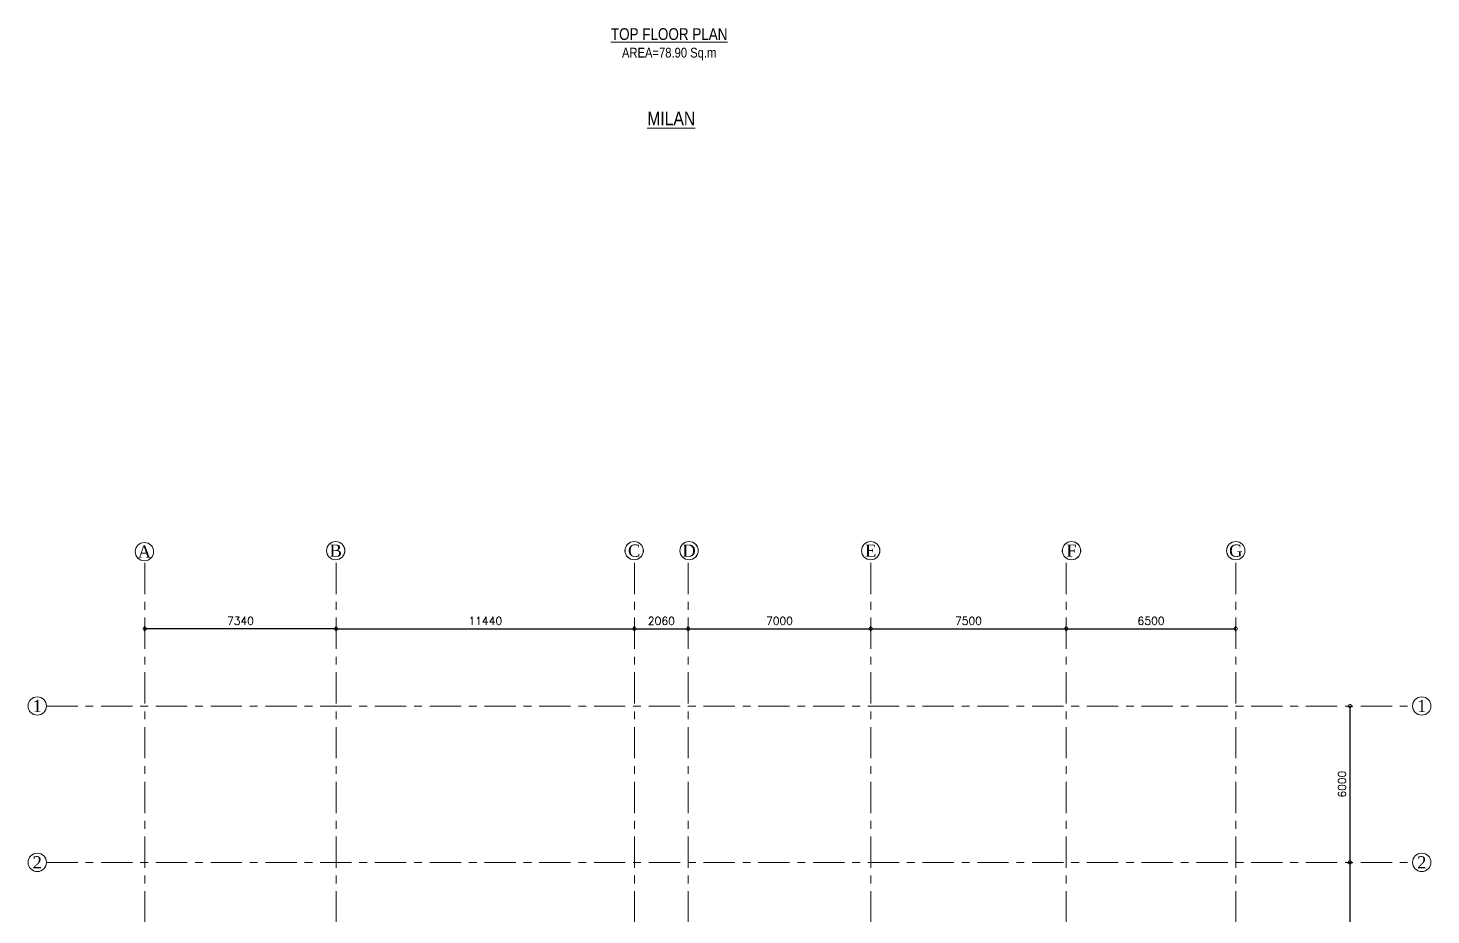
# Model space of a CAD drawing. Header units: millimetres. Extents: x 24487468 to 24959437, y -333213 to 842934.
# Drawn here: x 24707970 to 24761766, y 556671 to 590708 of the extents above; entities that cross this region are included whole.
import ezdxf
from ezdxf.enums import TextEntityAlignment as Align

# ---------------------------------------------------------------- set-up
doc = ezdxf.new("R2010")
doc.units = ezdxf.units.MM
doc.header["$MEASUREMENT"] = 0
doc.header["$PDMODE"] = 3
for name, pattern in [('ACAD_ISO10W100', [18.5, 12, -3, 0.5, -3]), ('BORDERX2', [3.5, 1, -0.5, 1, -0.5, 0, -0.5]), ('Centreline', [21, 12, -3, 3, -3])]:
    doc.linetypes.add(name, pattern=pattern)
doc.layers.get('0').update_dxf_attribs({"lineweight": 5})
doc.layers.add('A-BTEXT', color=57, linetype='Continuous')
for name, color, linetype, lineweight in [('CENLINE', 220, 'ACAD_ISO10W100', 5), ('DIM', 183, 'Continuous', 5), ('GRID', 205, 'BORDERX2', 5), ('p1 plan grid lck', 6, 'Continuous', 5), ('text', 7, 'Continuous', 15)]:
    doc.layers.add(name, color=color, linetype=linetype, lineweight=lineweight)
doc.styles.add('arial', font='times.ttf')
doc.styles.add('ROMANS', font='romans__.ttf')
doc.dimstyles.new('DIM100', dxfattribs={"dimtxt": 300, "dimasz": 250, "dimexe": 100, "dimexo": 100, "dimgap": 150, "dimtad": 1, "dimdec": 0, "dimrnd": 5, "dimzin": 0, "dimdsep": 46, "dimtxsty": 'ROMANS', "dimblk": 'DOTSMALL', "dimcen": 0.09, "dimclrd": 256, "dimclre": 256, "dimclrt": 7, "dimadec": 0, "dimazin": 0, "dimtfac": 1, "dimtdec": 0, "dimtix": 1, "dimtofl": 0, "dimtmove": 1, "dimatfit": 3, "dimfxl": 100, "dimfxlon": 1, "dimtolj": 1, "dimtzin": 0, "dimarcsym": 0})

# ---------------------------------------------------------------- blocks, each defined once
blk = doc.blocks.new('grid letter-flat-4-flat-1')
at = {"layer": 'GRID', "linetype": 'Continuous'}
blk.add_circle((0, 374.75), 281.25, dxfattribs=at)
blk = doc.blocks.new('_DotSmall')
at = {"color": 0, "linetype": 'ByBlock', "const_width": 0.5}
blk.add_lwpolyline([(-0.0625, 0, 1), (0.0625, 0, 1)], format="xyb", close=True, dxfattribs=at)
blk = doc.blocks.new('*D148')
at = {"layer": 'Defpoints', "color": 0, "ltscale": 100, "transparency": 16777216}
for p in [(24731224, 567656), (24719784, 565039), (24731224, 565039)]:
    blk.add_point(p, dxfattribs=at)
at = {"layer": 'DIM', "lineweight": -2, "ltscale": 100, "transparency": 16777216}
for p, q in [((24719784, 567556), (24719784, 567756)), ((24719784, 567656), (24731224, 567656)), ((24731224, 567556), (24731224, 567756))]:
    blk.add_line(p, q, dxfattribs=at)
at = {"layer": 'DIM', "lineweight": -2, "ltscale": 100, "transparency": 16777216, "xscale": 250, "yscale": 250, "zscale": 250, "rotation": 180}
blk.add_blockref('_DotSmall', (24719784, 567656), dxfattribs=at)
at = {"layer": 'DIM', "lineweight": -2, "ltscale": 100, "transparency": 16777216, "xscale": 250, "yscale": 250, "zscale": 250}
blk.add_blockref('_DotSmall', (24731224, 567656), dxfattribs=at)
at = {"layer": 'DIM', "color": 7, "ltscale": 100, "transparency": 16777216, "insert": (24725504, 567957), "char_height": 300, "attachment_point": 5, "style": 'ROMANS'}
blk.add_mtext('\\A1;11440', dxfattribs=at)
blk = doc.blocks.new('*D149')
at = {"layer": 'Defpoints', "color": 0, "ltscale": 100, "transparency": 16777216}
for p in [(24733284, 567656), (24731224, 565039), (24733284, 565039)]:
    blk.add_point(p, dxfattribs=at)
at = {"layer": 'DIM', "lineweight": -2, "ltscale": 100, "transparency": 16777216}
for p, q in [((24731224, 567556), (24731224, 567756)), ((24731224, 567656), (24733284, 567656)), ((24733284, 567556), (24733284, 567756))]:
    blk.add_line(p, q, dxfattribs=at)
at = {"layer": 'DIM', "lineweight": -2, "ltscale": 100, "transparency": 16777216, "xscale": 250, "yscale": 250, "zscale": 250, "rotation": 180}
blk.add_blockref('_DotSmall', (24731224, 567656), dxfattribs=at)
at = {"layer": 'DIM', "lineweight": -2, "ltscale": 100, "transparency": 16777216, "xscale": 250, "yscale": 250, "zscale": 250}
blk.add_blockref('_DotSmall', (24733284, 567656), dxfattribs=at)
at = {"layer": 'DIM', "color": 7, "ltscale": 100, "transparency": 16777216, "insert": (24732254, 567957), "char_height": 300, "attachment_point": 5, "style": 'ROMANS'}
blk.add_mtext('\\A1;2060', dxfattribs=at)
blk = doc.blocks.new('*D150')
at = {"layer": 'Defpoints', "color": 0, "ltscale": 100, "transparency": 16777216}
for p in [(24740284, 567656), (24733284, 565039), (24740284, 565039)]:
    blk.add_point(p, dxfattribs=at)
at = {"layer": 'DIM', "lineweight": -2, "ltscale": 100, "transparency": 16777216}
for p, q in [((24733284, 567556), (24733284, 567756)), ((24733284, 567656), (24740284, 567656)), ((24740284, 567556), (24740284, 567756))]:
    blk.add_line(p, q, dxfattribs=at)
at = {"layer": 'DIM', "lineweight": -2, "ltscale": 100, "transparency": 16777216, "xscale": 250, "yscale": 250, "zscale": 250, "rotation": 180}
blk.add_blockref('_DotSmall', (24733284, 567656), dxfattribs=at)
at = {"layer": 'DIM', "lineweight": -2, "ltscale": 100, "transparency": 16777216, "xscale": 250, "yscale": 250, "zscale": 250}
blk.add_blockref('_DotSmall', (24740284, 567656), dxfattribs=at)
at = {"layer": 'DIM', "color": 7, "ltscale": 100, "transparency": 16777216, "insert": (24736784, 567957), "char_height": 300, "attachment_point": 5, "style": 'ROMANS'}
blk.add_mtext('\\A1;7000', dxfattribs=at)
blk = doc.blocks.new('*D151')
at = {"layer": 'Defpoints', "color": 0, "ltscale": 100, "transparency": 16777216}
for p in [(24747782, 567656), (24740284, 565039), (24747782, 564689)]:
    blk.add_point(p, dxfattribs=at)
at = {"layer": 'DIM', "lineweight": -2, "ltscale": 100, "transparency": 16777216}
for p, q in [((24740284, 567556), (24740284, 567756)), ((24740284, 567656), (24747782, 567656)), ((24747782, 567556), (24747782, 567756))]:
    blk.add_line(p, q, dxfattribs=at)
at = {"layer": 'DIM', "lineweight": -2, "ltscale": 100, "transparency": 16777216, "xscale": 250, "yscale": 250, "zscale": 250, "rotation": 180}
blk.add_blockref('_DotSmall', (24740284, 567656), dxfattribs=at)
at = {"layer": 'DIM', "lineweight": -2, "ltscale": 100, "transparency": 16777216, "xscale": 250, "yscale": 250, "zscale": 250}
blk.add_blockref('_DotSmall', (24747782, 567656), dxfattribs=at)
at = {"layer": 'DIM', "color": 7, "ltscale": 100, "transparency": 16777216, "insert": (24744033, 567957), "char_height": 300, "attachment_point": 5, "style": 'ROMANS'}
blk.add_mtext('\\A1;7500', dxfattribs=at)
blk = doc.blocks.new('*D152')
at = {"layer": 'Defpoints', "color": 0, "ltscale": 100, "transparency": 16777216}
for p in [(24754282, 567656), (24747782, 564689), (24754282, 564689)]:
    blk.add_point(p, dxfattribs=at)
at = {"layer": 'DIM', "lineweight": -2, "ltscale": 100, "transparency": 16777216}
for p, q in [((24747782, 567556), (24747782, 567756)), ((24747782, 567656), (24754282, 567656)), ((24754282, 567556), (24754282, 567756))]:
    blk.add_line(p, q, dxfattribs=at)
at = {"layer": 'DIM', "lineweight": -2, "ltscale": 100, "transparency": 16777216, "xscale": 250, "yscale": 250, "zscale": 250, "rotation": 180}
blk.add_blockref('_DotSmall', (24747782, 567656), dxfattribs=at)
at = {"layer": 'DIM', "lineweight": -2, "ltscale": 100, "transparency": 16777216, "xscale": 250, "yscale": 250, "zscale": 250}
blk.add_blockref('_DotSmall', (24754282, 567656), dxfattribs=at)
at = {"layer": 'DIM', "color": 7, "ltscale": 100, "transparency": 16777216, "insert": (24751032, 567957), "char_height": 300, "attachment_point": 5, "style": 'ROMANS'}
blk.add_mtext('\\A1;6500', dxfattribs=at)
blk = doc.blocks.new('*D153')
at = {"layer": 'Defpoints', "color": 0, "ltscale": 100, "transparency": 16777216}
for p in [(24757682, 564689), (24757682, 558689), (24758659, 558689)]:
    blk.add_point(p, dxfattribs=at)
at = {"layer": 'DIM', "lineweight": -2, "ltscale": 100, "transparency": 16777216}
for p, q in [((24758559, 564689), (24758759, 564689)), ((24758659, 564689), (24758659, 558689)), ((24758559, 558689), (24758759, 558689))]:
    blk.add_line(p, q, dxfattribs=at)
at = {"layer": 'DIM', "lineweight": -2, "ltscale": 100, "transparency": 16777216, "xscale": 250, "yscale": 250, "zscale": 250}
for p, rotation in [((24758659, 564689), 90), ((24758659, 558689), 270)]:
    blk.add_blockref('_DotSmall', p, dxfattribs=dict(at, rotation=rotation))
at = {"layer": 'DIM', "color": 7, "ltscale": 100, "transparency": 16777216, "insert": (24758358, 561689), "char_height": 300, "attachment_point": 5, "rotation": 90, "style": 'ROMANS'}
blk.add_mtext('\\A1;6000', dxfattribs=at)
blk = doc.blocks.new('*D154')
at = {"layer": 'Defpoints', "color": 0, "ltscale": 100, "transparency": 16777216}
for p in [(24757682, 558689), (24754633, 552689), (24758659, 552689)]:
    blk.add_point(p, dxfattribs=at)
at = {"layer": 'DIM', "lineweight": -2, "ltscale": 100, "transparency": 16777216}
for p, q in [((24758559, 558689), (24758759, 558689)), ((24758659, 558689), (24758659, 552689)), ((24758559, 552689), (24758759, 552689))]:
    blk.add_line(p, q, dxfattribs=at)
at = {"layer": 'DIM', "lineweight": -2, "ltscale": 100, "transparency": 16777216, "xscale": 250, "yscale": 250, "zscale": 250}
for p, rotation in [((24758659, 558689), 90), ((24758659, 552689), 270)]:
    blk.add_blockref('_DotSmall', p, dxfattribs=dict(at, rotation=rotation))
at = {"layer": 'DIM', "color": 7, "ltscale": 100, "transparency": 16777216, "insert": (24758358, 555689), "char_height": 300, "attachment_point": 5, "rotation": 90, "style": 'ROMANS'}
blk.add_mtext('\\A1;6000', dxfattribs=at)
blk = doc.blocks.new('*D183')
at = {"layer": 'Defpoints', "color": 0, "ltscale": 100, "transparency": 16777216}
for p in [(24712444, 567656), (24712444, 564689), (24719784, 564689)]:
    blk.add_point(p, dxfattribs=at)
at = {"layer": 'DIM', "lineweight": -2, "ltscale": 100, "transparency": 16777216}
for p, q in [((24712444, 567556), (24712444, 567756)), ((24719784, 567656), (24712444, 567656)), ((24719784, 567556), (24719784, 567756))]:
    blk.add_line(p, q, dxfattribs=at)
at = {"layer": 'DIM', "lineweight": -2, "ltscale": 100, "transparency": 16777216, "xscale": 250, "yscale": 250, "zscale": 250, "rotation": 180}
blk.add_blockref('_DotSmall', (24712444, 567656), dxfattribs=at)
at = {"layer": 'DIM', "lineweight": -2, "ltscale": 100, "transparency": 16777216, "xscale": 250, "yscale": 250, "zscale": 250}
blk.add_blockref('_DotSmall', (24719784, 567656), dxfattribs=at)
at = {"layer": 'DIM', "color": 7, "ltscale": 100, "transparency": 16777216, "insert": (24716114, 567957), "char_height": 300, "attachment_point": 5, "style": 'ROMANS'}
blk.add_mtext('\\A1;7340', dxfattribs=at)

msp = doc.modelspace()

# ---------------------------------------------------------------- linework, layer by layer
at = {"layer": 'p1 plan grid lck', "linetype": 'Centreline', "ltscale": 100}
for p, q in [((24712443.7, 570182.4), (24712443.7, 523335.4)), ((24719783.6, 570182.4), (24719783.6, 523335.4)), ((24731223.8, 570182.4), (24731223.8, 523335.4)), ((24733282.6, 570182.4), (24733282.6, 523335.4)), ((24740282.6, 570182.4), (24740282.6, 523335.4)), ((24747781.9, 570182.4), (24747781.9, 523335.4)), ((24754281.9, 570182.4), (24754281.9, 523335.4)), ((24708672.7, 564689.5), (24761062.5, 564689.5)), ((24708672.7, 558689.5), (24761062.5, 558689.5))]:
    msp.add_line(p, q, dxfattribs=at)

# ---------------------------------------------------------------- block references
at = {"layer": 'CENLINE'}
ref = msp.add_blockref('grid letter-flat-4-flat-1', (24712432.2, 570144.4), dxfattribs=dict(at, xscale=1.25, yscale=1.25, zscale=25.4))
ref.add_attrib('GRID_LETTER', 'A', dxfattribs={"layer": 'A-BTEXT', "linetype": 'Continuous', "height": 468.7, "style": 'arial'}).set_placement((24712432.2, 570613.1), align=Align.MIDDLE_CENTER)
ref = msp.add_blockref('grid letter-flat-4-flat-1', (24719765.6, 570182.7), dxfattribs=dict(at, xscale=1.25, yscale=1.25, zscale=25.4))
ref.add_attrib('GRID_LETTER', 'B', dxfattribs={"layer": 'A-BTEXT', "linetype": 'Continuous', "height": 468.7, "style": 'arial'}).set_placement((24719765.6, 570651.5), align=Align.MIDDLE_CENTER)
ref = msp.add_blockref('grid letter-flat-4-flat-1', (24719767.1, 570182.7), dxfattribs=dict(at, xscale=1.25, yscale=1.25, zscale=25.4))
ref.add_attrib('GRID_LETTER', 'B', dxfattribs={"layer": 'A-BTEXT', "linetype": 'Continuous', "height": 468.7, "style": 'arial'}).set_placement((24719767.1, 570651.5), align=Align.MIDDLE_CENTER)
ref = msp.add_blockref('grid letter-flat-4-flat-1', (24731210.8, 570182.7), dxfattribs=dict(at, xscale=1.25, yscale=1.25, zscale=25.4))
ref.add_attrib('GRID_LETTER', 'C', dxfattribs={"layer": 'A-BTEXT', "linetype": 'Continuous', "height": 468.7, "style": 'arial'}).set_placement((24731210.8, 570651.5), align=Align.MIDDLE_CENTER)
ref = msp.add_blockref('grid letter-flat-4-flat-1', (24731212.4, 570182.7), dxfattribs=dict(at, xscale=1.25, yscale=1.25, zscale=25.4))
ref.add_attrib('GRID_LETTER', 'C', dxfattribs={"layer": 'A-BTEXT', "linetype": 'Continuous', "height": 468.7, "style": 'arial'}).set_placement((24731212.4, 570651.5), align=Align.MIDDLE_CENTER)
ref = msp.add_blockref('grid letter-flat-4-flat-1', (24733315.5, 570182.7), dxfattribs=dict(at, xscale=1.25, yscale=1.25, zscale=25.4))
ref.add_attrib('GRID_LETTER', 'D', dxfattribs={"layer": 'A-BTEXT', "linetype": 'Continuous', "height": 468.7, "style": 'arial'}).set_placement((24733315.5, 570651.5), align=Align.MIDDLE_CENTER)
ref = msp.add_blockref('grid letter-flat-4-flat-1', (24733317.1, 570182.7), dxfattribs=dict(at, xscale=1.25, yscale=1.25, zscale=25.4))
ref.add_attrib('GRID_LETTER', 'D', dxfattribs={"layer": 'A-BTEXT', "linetype": 'Continuous', "height": 468.7, "style": 'arial'}).set_placement((24733317.1, 570651.5), align=Align.MIDDLE_CENTER)
ref = msp.add_blockref('grid letter-flat-4-flat-1', (24740281.5, 570182.7), dxfattribs=dict(at, xscale=1.25, yscale=1.25, zscale=25.4))
ref.add_attrib('GRID_LETTER', 'E', dxfattribs={"layer": 'A-BTEXT', "linetype": 'Continuous', "height": 468.7, "style": 'arial'}).set_placement((24740281.5, 570651.5), align=Align.MIDDLE_CENTER)
ref = msp.add_blockref('grid letter-flat-4-flat-1', (24740283.1, 570182.7), dxfattribs=dict(at, xscale=1.25, yscale=1.25, zscale=25.4))
ref.add_attrib('GRID_LETTER', 'E', dxfattribs={"layer": 'A-BTEXT', "linetype": 'Continuous', "height": 468.7, "style": 'arial'}).set_placement((24740283.1, 570651.5), align=Align.MIDDLE_CENTER)
ref = msp.add_blockref('grid letter-flat-4-flat-1', (24747981.5, 570182.7), dxfattribs=dict(at, xscale=1.25, yscale=1.25, zscale=25.4))
ref.add_attrib('GRID_LETTER', 'F', dxfattribs={"layer": 'A-BTEXT', "linetype": 'Continuous', "height": 468.7, "style": 'arial'}).set_placement((24747981.5, 570651.5), align=Align.MIDDLE_CENTER)
ref = msp.add_blockref('grid letter-flat-4-flat-1', (24747983.1, 570182.7), dxfattribs=dict(at, xscale=1.25, yscale=1.25, zscale=25.4))
ref.add_attrib('GRID_LETTER', 'F', dxfattribs={"layer": 'A-BTEXT', "linetype": 'Continuous', "height": 468.7, "style": 'arial'}).set_placement((24747983.1, 570651.5), align=Align.MIDDLE_CENTER)
ref = msp.add_blockref('grid letter-flat-4-flat-1', (24754281.5, 570182.7), dxfattribs=dict(at, xscale=1.25, yscale=1.25, zscale=25.4))
ref.add_attrib('GRID_LETTER', 'G', dxfattribs={"layer": 'A-BTEXT', "linetype": 'Continuous', "height": 468.7, "style": 'arial'}).set_placement((24754281.5, 570651.5), align=Align.MIDDLE_CENTER)
ref = msp.add_blockref('grid letter-flat-4-flat-1', (24754283.1, 570182.7), dxfattribs=dict(at, xscale=1.25, yscale=1.25, zscale=25.4))
ref.add_attrib('GRID_LETTER', 'G', dxfattribs={"layer": 'A-BTEXT', "linetype": 'Continuous', "height": 468.7, "style": 'arial'}).set_placement((24754283.1, 570651.5), align=Align.MIDDLE_CENTER)
ref = msp.add_blockref('grid letter-flat-4-flat-1', (24708321.2, 564221.4), dxfattribs=dict(at, xscale=1.25, yscale=1.25, zscale=25.4))
ref.add_attrib('GRID_LETTER', '1', dxfattribs={"layer": 'A-BTEXT', "linetype": 'Continuous', "height": 468.7, "style": 'arial'}).set_placement((24708321.2, 564690.1), align=Align.MIDDLE_CENTER)
ref = msp.add_blockref('grid letter-flat-4-flat-1', (24708322.8, 564221.4), dxfattribs=dict(at, xscale=1.25, yscale=1.25, zscale=25.4))
ref.add_attrib('GRID_LETTER', '1', dxfattribs={"layer": 'A-BTEXT', "linetype": 'Continuous', "height": 468.7, "style": 'arial'}).set_placement((24708322.8, 564690.1), align=Align.MIDDLE_CENTER)
ref = msp.add_blockref('grid letter-flat-4-flat-1', (24761414.1, 564221.4), dxfattribs=dict(at, xscale=1.25, yscale=1.25, zscale=25.4))
ref.add_attrib('GRID_LETTER', '1', dxfattribs={"layer": 'A-BTEXT', "linetype": 'Continuous', "height": 468.7, "style": 'arial'}).set_placement((24761414.1, 564690.1), align=Align.MIDDLE_CENTER)
ref = msp.add_blockref('grid letter-flat-4-flat-1', (24761414.1, 564221.4), dxfattribs=dict(at, xscale=1.25, yscale=1.25, zscale=25.4))
ref.add_attrib('GRID_LETTER', '1', dxfattribs={"layer": 'A-BTEXT', "linetype": 'Continuous', "height": 468.7, "style": 'arial'}).set_placement((24761414.1, 564690.1), align=Align.MIDDLE_CENTER)
ref = msp.add_blockref('grid letter-flat-4-flat-1', (24708321.2, 558221.4), dxfattribs=dict(at, xscale=1.25, yscale=1.25, zscale=25.4))
ref.add_attrib('GRID_LETTER', '2', dxfattribs={"layer": 'A-BTEXT', "linetype": 'Continuous', "height": 468.7, "style": 'arial'}).set_placement((24708321.2, 558690.1), align=Align.MIDDLE_CENTER)
ref = msp.add_blockref('grid letter-flat-4-flat-1', (24708322.8, 558221.4), dxfattribs=dict(at, xscale=1.25, yscale=1.25, zscale=25.4))
ref.add_attrib('GRID_LETTER', '2', dxfattribs={"layer": 'A-BTEXT', "linetype": 'Continuous', "height": 468.7, "style": 'arial'}).set_placement((24708322.8, 558690.1), align=Align.MIDDLE_CENTER)
ref = msp.add_blockref('grid letter-flat-4-flat-1', (24761414.1, 558221.4), dxfattribs=dict(at, xscale=1.25, yscale=1.25, zscale=25.4))
ref.add_attrib('GRID_LETTER', '2', dxfattribs={"layer": 'A-BTEXT', "linetype": 'Continuous', "height": 468.7, "style": 'arial'}).set_placement((24761414.1, 558690.1), align=Align.MIDDLE_CENTER)
ref = msp.add_blockref('grid letter-flat-4-flat-1', (24761414.1, 558221.4), dxfattribs=dict(at, xscale=1.25, yscale=1.25, zscale=25.4))
ref.add_attrib('GRID_LETTER', '2', dxfattribs={"layer": 'A-BTEXT', "linetype": 'Continuous', "height": 468.7, "style": 'arial'}).set_placement((24761414.1, 558690.1), align=Align.MIDDLE_CENTER)

# ---------------------------------------------------------------- texts
at = {"layer": 'text', "linetype": 'Continuous', "ltscale": 30, "insert": (24732553.7, 589394), "char_height": 450, "width": 21041.396, "attachment_point": 5, "style": 'arial'}
msp.add_mtext('\\A1;{\\fTechnic|b0|i0|c2|p2;\\LTOP FLOOR PLAN\\P\\H0.83333x;\\lAREA=78.90 Sq.m\\P\\H1.2x;\\L\\P\\H0.83333x;\\l }', dxfattribs=at)
at = {"layer": 'text', "color": 2, "linetype": 'Continuous', "ltscale": 30, "insert": (24732633.8, 587238.7), "char_height": 450, "width": 6301.716, "attachment_point": 5, "style": 'arial'}
msp.add_mtext('{\\fTechnic|b0|i0|c2|p2;\\H1.1667x;\\LMILAN}', dxfattribs=at)

# ---------------------------------------------------------------- dimensions: what is measured, and where the dimension line sits
at = {"layer": 'DIM', "ltscale": 100}
for base, p1, p2, picture, middle in [((24712443.7, 567656.1), (24719783.6, 564689.5), (24712443.7, 564689.5), '*D183', (24716113.7, 567957.5)), ((24731223.8, 567656.1), (24719783.6, 565039.5), (24731223.8, 565039.5), '*D148', (24725503.7, 567957.5)), ((24733283.6, 567656.1), (24731223.8, 565039.5), (24733283.6, 565039.5), '*D149', (24732253.7, 567957.5)), ((24740283.6, 567656.1), (24733283.6, 565039.5), (24740283.6, 565039.5), '*D150', (24736783.6, 567957.5)), ((24747782.5, 567656.1), (24740283.6, 565039.5), (24747782.5, 564689.5), '*D151', (24744033, 567957.5)), ((24754282.5, 567656.1), (24747782.5, 564689.5), (24754282.5, 564689.5), '*D152', (24751032.5, 567957.5))]:
    dim = msp.add_linear_dim(base=base, p1=p1, p2=p2, dimstyle='DIM100', dxfattribs=at)
    dim.commit()
    dim.dimension.update_dxf_attribs({"geometry": picture, "text_midpoint": middle})
for base, p1, p2, picture, middle in [((24758659, 558689.5), (24757682, 564689.5), (24757682, 558689.5), '*D153', (24758357.6, 561689.5)), ((24758659, 552689.5), (24757682, 558689.5), (24754633.3, 552689.5), '*D154', (24758357.6, 555689.5))]:
    dim = msp.add_linear_dim(base=base, p1=p1, p2=p2, angle=90, dimstyle='DIM100', dxfattribs=at)
    dim.commit()
    dim.dimension.update_dxf_attribs({"geometry": picture, "text_midpoint": middle})

doc.saveas('drawing.dxf')
